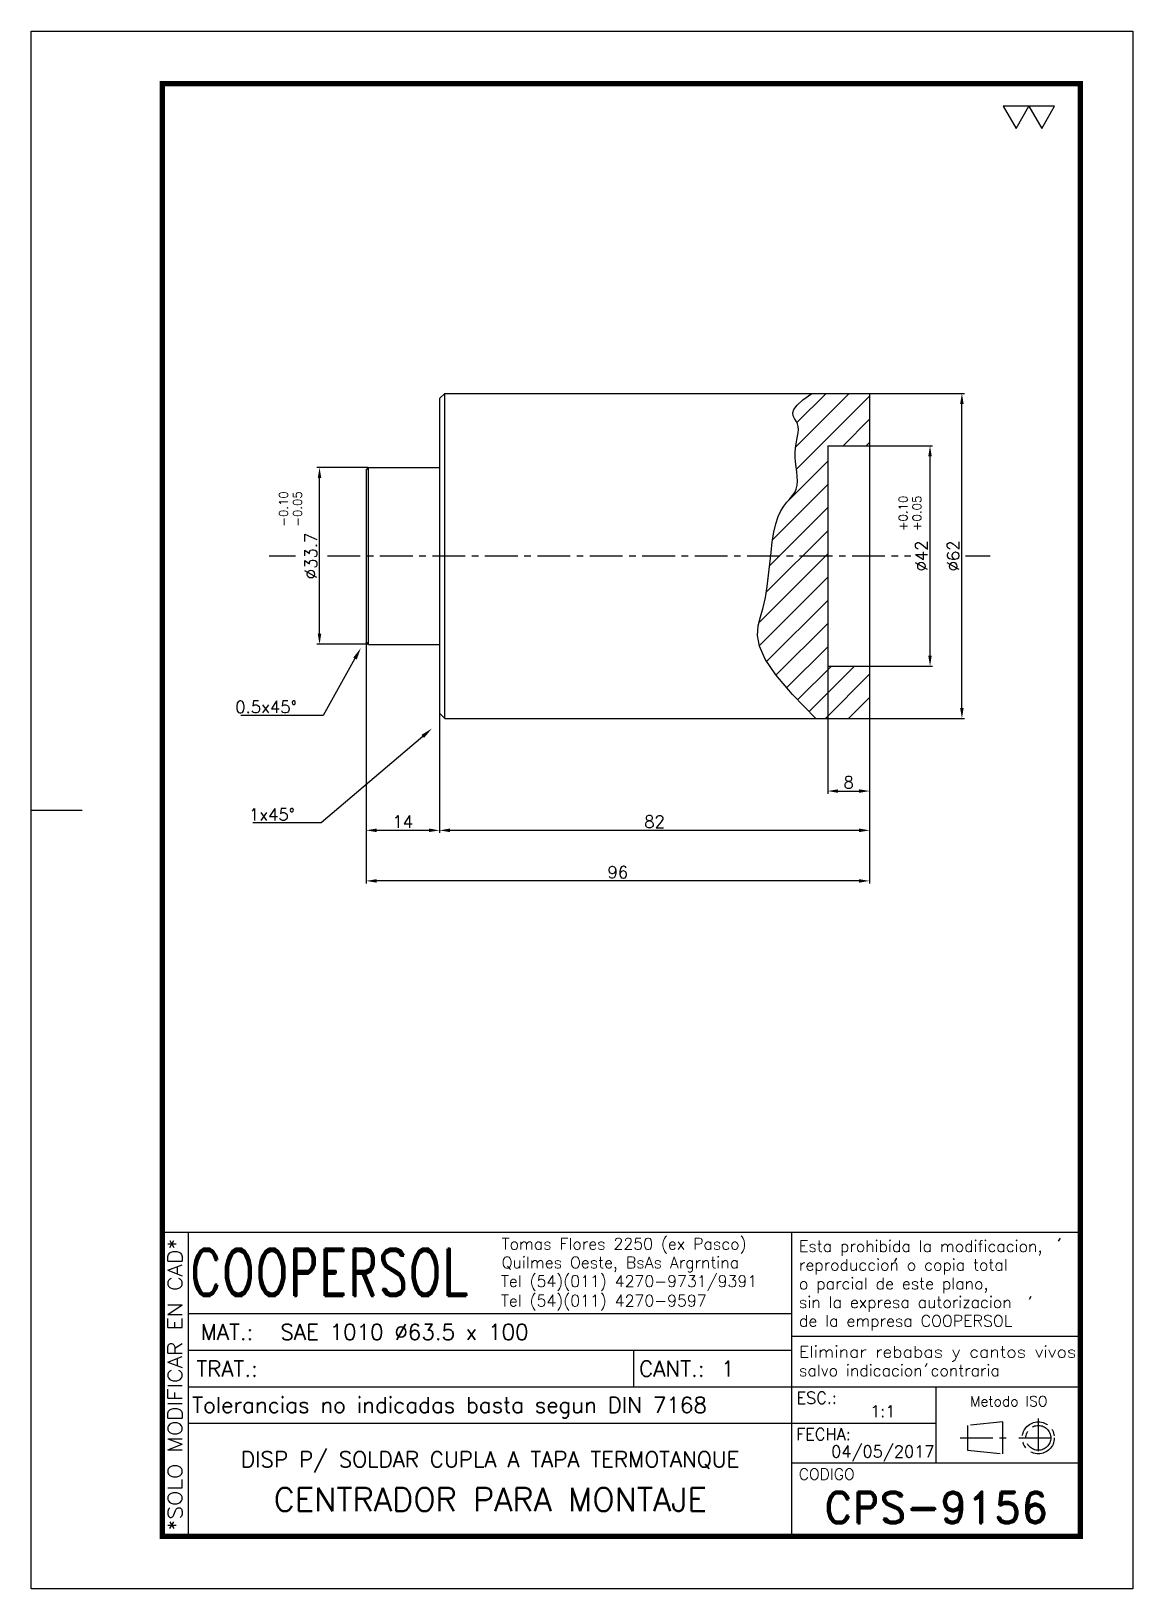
# Model space of a CAD drawing. Extents: x 0 to 210, y 0 to 297.
import ezdxf
from ezdxf import colors
from ezdxf.entities.mleader import LeaderData, LeaderLine
from ezdxf.enums import TextEntityAlignment as Align
from ezdxf.math import Vec2, Vec3

# ---------------------------------------------------------------- set-up
doc = ezdxf.new("R2010")
doc.units = 0
doc.header["$LTSCALE"] = 5
doc.header["$MEASUREMENT"] = 0
doc.linetypes.add('CENTER', pattern=[2, 1.25, -0.25, 0.25, -0.25])
doc.layers.get('0').update_dxf_attribs({"linetype": 'CONTINUOUS'})
doc.layers.get('DEFPOINTS').update_dxf_attribs({"linetype": 'CONTINUOUS'})
for name, color, linetype in [('0-CO', 3, 'CONTINUOUS'), ('1', 1, 'CENTER'), ('CL', 1, 'CENTER'), ('CO', 3, 'CONTINUOUS'), ('FI', 1, 'CONTINUOUS'), ('RY', 5, 'CONTINUOUS')]:
    doc.layers.add(name, color=color, linetype=linetype)
doc.styles.add('ROMAND', font='ROMAND')
doc.styles.add('ROMANS', font='ROMANS.SHX')
doc.dimstyles.new('1', dxfattribs={"dimtxt": 2.3, "dimasz": 2, "dimexe": 0.5, "dimexo": 0.0625, "dimgap": 0.5, "dimtad": 1, "dimdec": 4, "dimdsep": 46, "dimtxsty": 'ROMANS', "dimcen": -2, "dimclrt": 7, "dimadec": 0, "dimazin": 0, "dimtfac": 0.869565, "dimtdec": 4, "dimtmove": 0, "dimatfit": 3, "dimfxl": 1, "dimtolj": 1, "dimarcsym": 0})

# ---------------------------------------------------------------- blocks, each defined once
blk = doc.blocks.new('A4G')
blk.add_line((0, 148.5), (9.75, 148.5))
blk.add_lwpolyline([(0, 297), (210, 297), (210, 0), (0, 0)], close=True)
at = {"const_width": 1}
blk.add_lwpolyline([(25, 287), (200, 287), (200, 10), (25, 10)], close=True, dxfattribs=at)
blk = doc.blocks.new('COOPERSOLROT-02')
for p, q in [((0, 58), (175, 58)), ((0, 0), (0, 58)), ((5, 0), (5, 58)), ((120, 0), (120, 58)), ((175, 0), (175, 58)), ((5, 42.5), (120, 42.5)), ((120, 38.19), (175, 38.19)), ((5, 35.5), (120, 35.5)), ((89.89, 28.5), (89.89, 35.5)), ((5, 28.5), (175, 28.5)), ((147.5, 14), (147.5, 28.5)), ((147.5, 21.5), (5, 21.5)), ((120, 14), (175, 14)), ((0, 0), (175, 0))]:
    blk.add_line(p, q)
at = {"color": 1, "linetype": 'CENTER'}
blk.add_line((166.98, 22.51), (166.98, 15.06), dxfattribs=at)
for points in [[(152.09, 18.79), (161.93, 18.79)], [(163.26, 18.79), (170.71, 18.79)]]:
    blk.add_lwpolyline(points, dxfattribs=at)
at = {"layer": '1'}
for points in [[(170.85, 56.26), (171.21, 56.85)], [(139.66, 52.43), (140.02, 53.02)], [(165.28, 45.22), (165.64, 45.81)], [(145.46, 32.42), (145.82, 33.01)]]:
    blk.add_lwpolyline(points, dxfattribs=at)
blk.add_lwpolyline([(160.25, 18.79), (160.25, 21.83), (153.47, 21.16), (153.47, 16.41), (160.25, 15.74)], close=True, dxfattribs=at)
for radius in [3.05, 2.37]:
    blk.add_circle((166.98, 18.79), radius, dxfattribs=at)
at = {"style": 'ROMANS', "width": 0.996387}
blk.add_text('*SOLO MODIFICAR EN CAD*', height=2.7, rotation=90, dxfattribs=at).set_placement((3.77, 1.09), (3.77, 56.81), align=Align.FIT)
at = {"style": 'ROMAND', "width": 0.75}
blk.add_text('COOPERSOL', height=9, dxfattribs=at).set_placement((5.26, 45.85))
at = {"style": 'ROMANS'}
for s, p in [('MAT.:', (7.32, 37.47)), ('TRAT.:', (6.5, 30.47)), ('CANT.:', (90.89, 30.47)), ('Tolerancias no indicadas basta segun DIN 7168', (5.7, 23.56))]:
    blk.add_text(s, height=3, dxfattribs=at).set_placement(p)
for tag, height, style, p in [('CONJUNTO', 2.3, 'ROMANS', (62.5, 17.5)), ('SUBCONJUNTO', 3, 'ROMANS', (62.5, 11.5)), ('DENOMINACION', 4.5, 'ROMANS', (62.5, 4.75)), ('COD-PLA', 6, 'ROMAND', (147.5, 5.5))]:
    blk.add_attdef(tag, text='', height=height, dxfattribs=dict(style=style)).set_placement(p, align=Align.MIDDLE)
at = {"layer": '1', "style": 'ROMANS'}
for s, height, p in [('Tomas Flores 2250 (ex Pasco)', 2.2, (64.69, 54.68)), ('Esta prohibida la modificacion,', 2.2, (121.36, 54.23)), ('Quilmes Oeste, BsAs Argrntina', 2.2, (64.69, 51.12)), ('reproduccion o copia total', 2.2, (121.36, 50.67)), ('Tel (54)(011) 4270-9731/9391', 2.2, (64.55, 47.56)), ('o parcial de este plano,', 2.2, (121.36, 47.11)), ('Tel (54)(011) 4270-9597', 2.2, (64.55, 43.83)), ('sin la expresa autorizacion ', 2.2, (121.36, 43.55)), ('de la empresa COOPERSOL', 2.2, (121.36, 39.99)), ('salvo indicacion contraria', 2.2, (121.36, 30.54)), ('ESC.:', 2.25, (120.89, 25.29)), ('FECHA:', 2.25, (120.81, 18.36)), ('CODIGO', 2.16, (121.33, 10.78))]:
    blk.add_text(s, height=height, dxfattribs=at).set_placement(p)
at = {"layer": '1', "style": 'ROMANS', "width": 0.96139}
blk.add_text('Eliminar rebabas y cantos vivos', height=2.2, dxfattribs=at).set_placement((121.34, 34.1), (174.21, 34.1), align=Align.FIT)
at = {"layer": '1', "style": 'ROMANS'}
blk.add_text('Metodo ISO', height=1.948, dxfattribs=at).set_placement((161.34, 25.77), align=Align.MIDDLE)
for tag, p in [('MAT', (22.51, 37.47)), ('TRAT', (22.51, 30.47)), ('CANT', (106.49, 30.47))]:
    blk.add_attdef(tag, p, '', height=3, dxfattribs=at)
for tag, p in [('ESC', (137.33, 22.73)), ('FECHA', (137.33, 15.06))]:
    blk.add_attdef(tag, text='', height=2.25, dxfattribs=at).set_placement(p, align=Align.CENTER)
blk = doc.blocks.new('*D10')
at = {"layer": 'CO', "color": 0, "lineweight": -2}
for p, q in [((77.83, 166.87), (77.83, 144.12)), ((159.83, 165.87), (159.83, 144.12)), ((157.83, 144.62), (79.83, 144.62))]:
    blk.add_line(p, q, dxfattribs=at)
at = {"layer": 'CO', "color": 0}
for points in [[(79.83, 144.96), (79.83, 144.29), (77.83, 144.62)], [(157.83, 144.96), (157.83, 144.29), (159.83, 144.62)]]:
    blk.add_solid(points, dxfattribs=at)
at = {"layer": 'DEFPOINTS', "color": 0}
for p in [(77.83, 166.94), (159.83, 165.94), (77.83, 144.62)]:
    blk.add_point(p, dxfattribs=at)
at = {"layer": 'CO', "color": 7, "insert": (118.83, 146.27), "char_height": 2.3, "attachment_point": 5, "style": 'ROMANS'}
blk.add_mtext('\\A1;82', dxfattribs=at)
blk = doc.blocks.new('*D11')
at = {"layer": 'CO', "color": 0, "lineweight": -2}
for p, q in [((63.83, 180.52), (63.83, 144.12)), ((77.83, 166.87), (77.83, 144.12)), ((75.83, 144.62), (65.83, 144.62))]:
    blk.add_line(p, q, dxfattribs=at)
at = {"layer": 'CO', "color": 0}
for points in [[(65.83, 144.96), (65.83, 144.29), (63.83, 144.62)], [(75.83, 144.96), (75.83, 144.29), (77.83, 144.62)]]:
    blk.add_solid(points, dxfattribs=at)
at = {"layer": 'DEFPOINTS', "color": 0}
for p in [(63.83, 180.59), (77.83, 166.94), (63.83, 144.62)]:
    blk.add_point(p, dxfattribs=at)
at = {"layer": 'CO', "color": 7, "insert": (70.83, 146.27), "char_height": 2.3, "attachment_point": 5, "style": 'ROMANS'}
blk.add_mtext('\\A1;14', dxfattribs=at)
blk = doc.blocks.new('*D12')
at = {"layer": 'CO', "color": 0, "lineweight": -2}
for p, q in [((63.83, 180.52), (63.83, 134.48)), ((159.83, 165.87), (159.83, 134.48)), ((157.83, 134.98), (65.83, 134.98))]:
    blk.add_line(p, q, dxfattribs=at)
at = {"layer": 'CO', "color": 0}
for points in [[(65.83, 135.31), (65.83, 134.65), (63.83, 134.98)], [(157.83, 135.31), (157.83, 134.65), (159.83, 134.98)]]:
    blk.add_solid(points, dxfattribs=at)
at = {"layer": 'DEFPOINTS', "color": 0}
for p in [(63.83, 180.59), (159.83, 165.94), (63.83, 134.98)]:
    blk.add_point(p, dxfattribs=at)
at = {"layer": 'CO', "color": 7, "insert": (111.83, 136.63), "char_height": 2.3, "attachment_point": 5, "style": 'ROMANS'}
blk.add_mtext('\\A1;96', dxfattribs=at)
blk = doc.blocks.new('*D13')
at = {"layer": 'CO', "color": 0, "lineweight": -2}
for p, q in [((64.27, 213.79), (54.47, 213.79)), ((54.97, 182.09), (54.97, 211.79)), ((64.27, 180.09), (54.47, 180.09))]:
    blk.add_line(p, q, dxfattribs=at)
at = {"layer": 'CO', "color": 0}
for points in [[(54.63, 211.79), (55.3, 211.79), (54.97, 213.79)], [(54.63, 182.09), (55.3, 182.09), (54.97, 180.09)]]:
    blk.add_solid(points, dxfattribs=at)
at = {"layer": 'DEFPOINTS', "color": 0}
for p in [(54.97, 213.79), (64.33, 213.79), (64.33, 180.09)]:
    blk.add_point(p, dxfattribs=at)
at = {"layer": 'CO', "color": 7, "insert": (53.32, 196.94), "char_height": 2.3, "attachment_point": 5, "rotation": 90, "style": 'ROMANS'}
blk.add_mtext('\\A1;%%C33.7', dxfattribs=at)
blk = doc.blocks.new('*D14')
at = {"layer": 'CO', "color": 0, "lineweight": -2}
for p, q in [((159.89, 227.94), (177.92, 227.94)), ((177.42, 167.94), (177.42, 225.94)), ((159.89, 165.94), (177.92, 165.94))]:
    blk.add_line(p, q, dxfattribs=at)
at = {"layer": 'CO', "color": 0}
for points in [[(177.08, 225.94), (177.75, 225.94), (177.42, 227.94)], [(177.08, 167.94), (177.75, 167.94), (177.42, 165.94)]]:
    blk.add_solid(points, dxfattribs=at)
at = {"layer": 'DEFPOINTS', "color": 0}
for p in [(159.83, 227.94), (177.42, 227.94), (159.83, 165.94)]:
    blk.add_point(p, dxfattribs=at)
at = {"layer": 'CO', "color": 7, "insert": (175.77, 196.94), "char_height": 2.3, "attachment_point": 5, "rotation": 90, "style": 'ROMANS'}
blk.add_mtext('\\A1;%%C62', dxfattribs=at)
blk = doc.blocks.new('*D15')
at = {"layer": 'CO', "color": 0, "lineweight": -2}
for p, q in [((151.83, 175.87), (151.83, 151.61)), ((159.83, 165.87), (159.83, 151.61)), ((153.83, 152.11), (157.83, 152.11))]:
    blk.add_line(p, q, dxfattribs=at)
at = {"layer": 'CO', "color": 0}
for points in [[(153.83, 152.44), (153.83, 151.78), (151.83, 152.11)], [(157.83, 152.44), (157.83, 151.78), (159.83, 152.11)]]:
    blk.add_solid(points, dxfattribs=at)
at = {"layer": 'DEFPOINTS', "color": 0}
for p in [(151.83, 175.94), (159.83, 165.94), (159.83, 152.11)]:
    blk.add_point(p, dxfattribs=at)
at = {"layer": 'CO', "color": 7, "insert": (155.83, 153.76), "char_height": 2.3, "attachment_point": 5, "style": 'ROMANS'}
blk.add_mtext('\\A1;8', dxfattribs=at)
blk = doc.blocks.new('*D16')
at = {"layer": 'CO', "color": 0, "lineweight": -2}
for p, q in [((159.89, 217.94), (171.84, 217.94)), ((171.34, 177.94), (171.34, 215.94)), ((159.89, 175.94), (171.84, 175.94))]:
    blk.add_line(p, q, dxfattribs=at)
at = {"layer": 'CO', "color": 0}
for points in [[(171.01, 215.94), (171.67, 215.94), (171.34, 217.94)], [(171.01, 177.94), (171.67, 177.94), (171.34, 175.94)]]:
    blk.add_solid(points, dxfattribs=at)
at = {"layer": 'DEFPOINTS', "color": 0}
for p in [(159.83, 217.94), (171.34, 217.94), (159.83, 175.94)]:
    blk.add_point(p, dxfattribs=at)
at = {"layer": 'CO', "color": 7, "insert": (169.69, 196.94), "char_height": 2.3, "attachment_point": 5, "rotation": 90, "style": 'ROMANS'}
blk.add_mtext('\\A1;%%C42', dxfattribs=at)
blk = doc.blocks.new('TOL')
at = {"layer": '0-CO', "style": 'ROMANS'}
for tag, p in [('TOLSUP', (2.34, 3.94)), ('TOLINF', (2.34, 1.29))]:
    blk.add_attdef(tag, p, '', height=1.64, dxfattribs=at)

msp = doc.modelspace()

# ---------------------------------------------------------------- hatches: boundary and pattern name
at = {"layer": 'RY'}
h = msp.add_hatch(dxfattribs=at)
h.set_pattern_fill('ANSI31', color=256, scale=25, style=0)
h.set_pattern_definition([(45, (9924.341, -10518.596), (-2.2097087, 2.2097087), [])])
h.paths.add_polyline_path([(151.83001, 196.93704), (140.95964, 196.93704), (140.80302, 195.44822), (140.56897, 193.27002), (140.29723, 191.10945), (139.95972, 189.02899), (139.52838, 187.09113), (139.0147, 185.32264), (138.58844, 183.60746), (138.45891, 181.79383), (138.83545, 179.72998), (139.92736, 177.26414), (141.94397, 174.24455), (145.09461, 170.51944), (149.58858, 165.93704), (159.83001, 165.93704), (159.83001, 175.93704), (151.83001, 175.93704)])
h.paths.add_polyline_path([(141.92368, 203.08752), (141.5597, 201.46369), (141.27032, 199.60754), (141.02745, 197.58155), (140.95964, 196.93704), (151.83001, 196.93704), (151.83001, 217.93704), (159.83001, 217.93704), (159.83001, 227.93704), (148.83657, 227.93704), (147.10998, 226.71569), (145.99594, 225.71194), (145.38564, 224.88824), (145.17028, 224.20706), (145.24106, 223.63085), (145.48916, 223.12208), (146.2107, 222.03079), (146.27572, 220.83921), (146.08775, 219.78133), (145.94041, 219.07282), (145.79332, 218.318), (145.67631, 217.51664), (145.61927, 216.6685), (145.64217, 215.77634), (145.72549, 214.85481), (145.83982, 213.92152), (146.03388, 212.36906), (146.09247, 210.73429), (145.77349, 209.38255), (145.11882, 208.4517), (144.61392, 207.84918), (144.05662, 207.19486), (143.47794, 206.44013), (142.90888, 205.5364), (142.38046, 204.43506)])

# ---------------------------------------------------------------- linework, layer by layer
for p, q in [((77.83001, 226.93704), (78.83001, 227.93704)), ((77.83001, 226.93704), (77.83001, 166.93704)), ((78.83001, 227.93704), (159.83001, 227.93704)), ((159.83001, 227.93704), (159.83001, 165.93704)), ((151.83001, 217.93704), (159.83001, 217.93704)), ((151.83001, 217.93704), (151.83001, 175.93704)), ((63.83001, 213.28704), (64.33001, 213.78704)), ((63.83001, 213.28704), (63.83001, 180.58704)), ((64.33001, 213.78704), (77.83001, 213.78704)), ((64.33001, 180.08704), (63.83001, 180.58704)), ((64.33001, 180.08704), (77.83001, 180.08704)), ((151.83001, 175.93704), (159.83001, 175.93704)), ((77.83001, 166.93704), (78.83001, 165.93704)), ((78.83001, 165.93704), (159.83001, 165.93704))]:
    msp.add_line(p, q)
at = {"layer": 'CL'}
for p, q in [((45.38105, 196.93704), (50.3909, 196.93704)), ((56.48986, 196.93704), (167.65781, 196.93704)), ((178.07482, 196.93704), (182.79849, 196.93704))]:
    msp.add_line(p, q, dxfattribs=at)
at = {"layer": 'CO'}
for points in [[(187.74912, 278.45768), (190.19327, 282.69108), (185.30497, 282.69108)], [(192.63743, 278.45768), (195.08158, 282.69108), (190.19327, 282.69108)]]:
    msp.add_lwpolyline(points, close=True, dxfattribs=at)
at = {"layer": 'FI'}
for p, q in [((78.83001, 165.93704), (78.83001, 227.93704)), ((64.33001, 180.08704), (64.33001, 213.78704))]:
    msp.add_line(p, q, dxfattribs=at)
msp.add_lwpolyline([(149.58858, 165.93704), (145.09461, 170.51944), (141.94397, 174.24455), (139.92736, 177.26414), (138.83545, 179.72998), (138.45891, 181.79383), (138.58844, 183.60746), (139.0147, 185.32264), (139.52838, 187.09113), (139.95972, 189.02899), (140.29723, 191.10945), (140.56897, 193.27002), (140.80302, 195.44822), (141.02745, 197.58155), (141.27032, 199.60754), (141.5597, 201.46369), (141.92368, 203.08752), (142.38046, 204.43506), (142.90888, 205.5364), (143.47794, 206.44013), (144.05662, 207.19486), (144.61392, 207.84918), (145.11882, 208.4517), (145.54031, 209.05101), (145.84739, 209.69572), (146.0191, 210.42338), (146.0748, 211.22742), (146.04388, 212.09021), (145.95575, 212.99412), (145.83982, 213.92152), (145.72549, 214.85481), (145.64217, 215.77634), (145.61927, 216.6685), (145.67631, 217.51664), (145.79332, 218.318), (145.94041, 219.07282), (146.08775, 219.78133), (146.20545, 220.44374), (146.26365, 221.06028), (146.2325, 221.63119), (146.08213, 222.15668), (145.80579, 222.6432), (145.48916, 223.12208), (145.24106, 223.63085), (145.17028, 224.20706), (145.38564, 224.88824), (145.99594, 225.71194), (147.10998, 226.71569), (148.83657, 227.93704)], dxfattribs=at)

# ---------------------------------------------------------------- block references
msp.add_blockref('A4G', (0, 0))
ref = msp.add_blockref('COOPERSOLROT-02', (25, 10))
ref.add_attrib('COD-PLA', 'CPS-9156', dxfattribs={"height": 6, "style": 'ROMAND'}).set_placement((172.5, 15.5), align=Align.MIDDLE)
ref.add_attrib('FECHA', '04/05/2017', dxfattribs={"layer": '1', "height": 2.25, "style": 'ROMANS'}).set_placement((162.33468, 25.061), align=Align.CENTER)
ref.add_attrib('MAT', 'SAE 1010 %%c63.5 x 100', (47.50529, 47.46815), dxfattribs={"layer": '1', "height": 3, "style": 'ROMANS'})
ref.add_attrib('ESC', '1:1', dxfattribs={"layer": '1', "height": 2.25, "style": 'ROMANS'}).set_placement((162.33468, 32.72855), align=Align.CENTER)
ref.add_attrib('CANT', '1', (131.49059, 40.46815), dxfattribs={"layer": '1', "height": 3, "style": 'ROMANS'})
ref.add_attrib('DENOMINACION', 'CENTRADOR PARA MONTAJE', dxfattribs={"height": 4.5, "style": 'ROMANS'}).set_placement((87.5, 17.03781), align=Align.MIDDLE)
ref.add_attrib('SUBCONJUNTO', 'DISP P/ SOLDAR CUPLA A TAPA TERMOTANQUE', dxfattribs={"height": 3, "style": 'ROMANS'}).set_placement((87.5, 24.47785), align=Align.MIDDLE)
at = {"layer": 'CO', "rotation": 90}
for p, values in [((52.8714, 200.18177), {'TOLINF': '-0.05', 'TOLSUP': '-0.10'}), ((170.9609, 199.33543), {'TOLINF': '+0.05', 'TOLSUP': '+0.10'})]:
    msp.add_blockref('TOL', p, dxfattribs=at).add_auto_attribs(values)

# ---------------------------------------------------------------- dimensions: what is measured, and where the dimension line sits
at = {"layer": 'CO'}
for base, p1, p2, picture, middle in [((177.41829, 227.93704), (159.83001, 165.93704), (159.83001, 227.93704), '*D14', (175.76829, 196.93704)), ((171.34103, 217.93704), (159.83001, 175.93704), (159.83001, 217.93704), '*D16', (169.69103, 196.93704)), ((54.96511, 213.78704), (64.33001, 180.08704), (64.33001, 213.78704), '*D13', (53.31511, 196.93704))]:
    dim = msp.add_linear_dim(base=base, p1=p1, p2=p2, angle=90, text='%%C<>', dimstyle='1', dxfattribs=at)
    dim.commit()
    dim.dimension.update_dxf_attribs({"geometry": picture, "text_midpoint": middle})
for base, p1, p2, picture, middle in [((63.83001, 144.62457), (77.83001, 166.93704), (63.83001, 180.58704), '*D11', (70.83001, 146.27457)), ((63.83001, 134.98013), (159.83001, 165.93704), (63.83001, 180.58704), '*D12', (111.83001, 136.63013)), ((159.83001, 152.11139), (151.83001, 175.93704), (159.83001, 165.93704), '*D15', (155.83001, 153.76139)), ((77.83001, 144.62457), (159.83001, 165.93704), (77.83001, 166.93704), '*D10', (118.83001, 146.27457))]:
    dim = msp.add_linear_dim(base=base, p1=p1, p2=p2, dimstyle='1', dxfattribs=at)
    dim.commit()
    dim.dimension.update_dxf_attribs({"geometry": picture, "text_midpoint": middle})

# ---------------------------------------------------------------- leaders
ml = msp.add_multileader_mtext('Standard', dxfattribs=at)
ml.set_content('0.5x45%%D', color=7, style='ROMANS')
ml.set_leader_properties(color=256, linetype='ByLayer', lineweight=-1)
ml.build(insert=Vec2(0, 0))
ml.multileader.update_dxf_attribs({"text_left_attachment_type": 6, "text_right_attachment_type": 5, "dogleg_length": 4, "arrow_head_size": 2.3})
ctx = ml.context
ctx.base_point, ctx.char_height, ctx.arrow_head_size, ctx.landing_gap_size, ctx.plane_origin = Vec3(37.6935, 166.54111), 2.3, 2.3, 1, Vec3(62.84988, 179.37038)
ctx.left_attachment, ctx.right_attachment, ctx.text_align_type = 6, 5, 2
notes = []
notes.append((ctx, [(0, (1, 1, 0), (55.6316, 166.54111), (-1, 0), 4, [(0, [(62.84988, 179.37038)], 0, [])])]))
ctx.mtext.insert, ctx.mtext.alignment, ctx.mtext.flow_direction = Vec3(50.6316, 169.30111), 3, 5
ml = msp.add_multileader_mtext('Standard', dxfattribs=at)
ml.set_content('1x45%%D', color=7, style='ROMANS')
ml.set_leader_properties(color=256, linetype='ByLayer', lineweight=-1)
ml.build(insert=Vec2(0, 0))
ml.multileader.update_dxf_attribs({"text_left_attachment_type": 6, "text_right_attachment_type": 5, "dogleg_length": 4, "arrow_head_size": 2.3})
ctx = ml.context
ctx.base_point, ctx.char_height, ctx.arrow_head_size, ctx.landing_gap_size, ctx.plane_origin = Vec3(40.96275, 146.0249), 2.3, 2.3, 1, Vec3(76.39492, 164.02993)
ctx.left_attachment, ctx.right_attachment, ctx.text_align_type = 6, 5, 2
notes.append((ctx, [(0, (1, 1, 0), (55.28656, 146.0249), (-1, 0), 4, [(0, [(76.39492, 164.02993)], 0, [])])]))
ctx.mtext.insert, ctx.mtext.alignment, ctx.mtext.flow_direction = Vec3(50.28656, 148.7849), 3, 5
for ctx, leaders in notes:
    for number, flags, end, landing, length, lines in leaders:
        leader = LeaderData()
        leader.index, (leader.has_last_leader_line, leader.has_dogleg_vector, leader.attachment_direction) = number, flags
        leader.last_leader_point, leader.dogleg_vector, leader.dogleg_length = Vec3(end), Vec3(landing), length
        for number, points, colour, breaks in lines:
            line = LeaderLine()
            line.index, line.vertices, line.color, line.breaks = number, Vec3.list(points), colors.encode_raw_color(colour), breaks
            leader.lines.append(line)
        ctx.leaders.append(leader)

doc.saveas('drawing.dxf')
